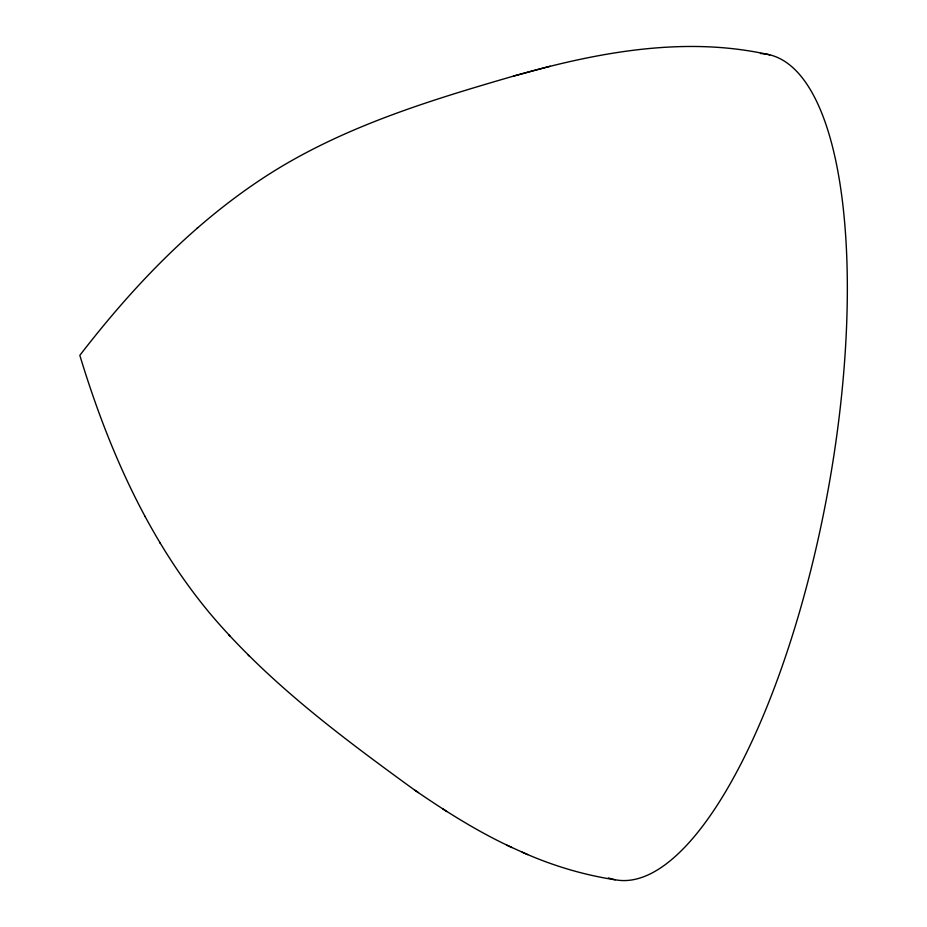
<?xml version="1.0" encoding="UTF-8"?>
<svg xmlns="http://www.w3.org/2000/svg" width="927" height="927" viewBox="0 0 927 927"><rect width="100%" height="100%" fill="white"/><g stroke="black" fill="none" stroke-linecap="round" stroke-linejoin="round"><path stroke-width="1.39" d="M769.746 54.89C685.945 35.794 598.981 52.051 517.706 74.948L513.651 76.06C429.247 100.522 343.732 126.663 269.004 174.241C194.821 221.541 133.279 286.014 79.826 355.342C107.961 448.089 147.845 539.039 210.406 613.964C268.76 682.944 341.878 737.197 414.566 790.024L418.39 792.585M197.115 228.216L197.799 227.602M550.174 66.246L513.651 76.06M615.238 879.804C583.176 874.891 551.82 865.447 522.237 852.168M414.566 790.024C445.655 811.415 477.695 831.67 512.017 847.533M506.721 845.146L527.741 854.648M442.631 808.761L446.849 811.588M228.702 634.786L230.047 636.177M247.868 654.636L249.444 656.246M144.658 515.945L145.099 516.687M159.722 542.411L160.29 543.384M760.453 53.534A419.676 138.668 -79.6 0 1 827.347 494.045A419.676 138.668 -79.6 0 1 608.425 877.904"/></g></svg>
